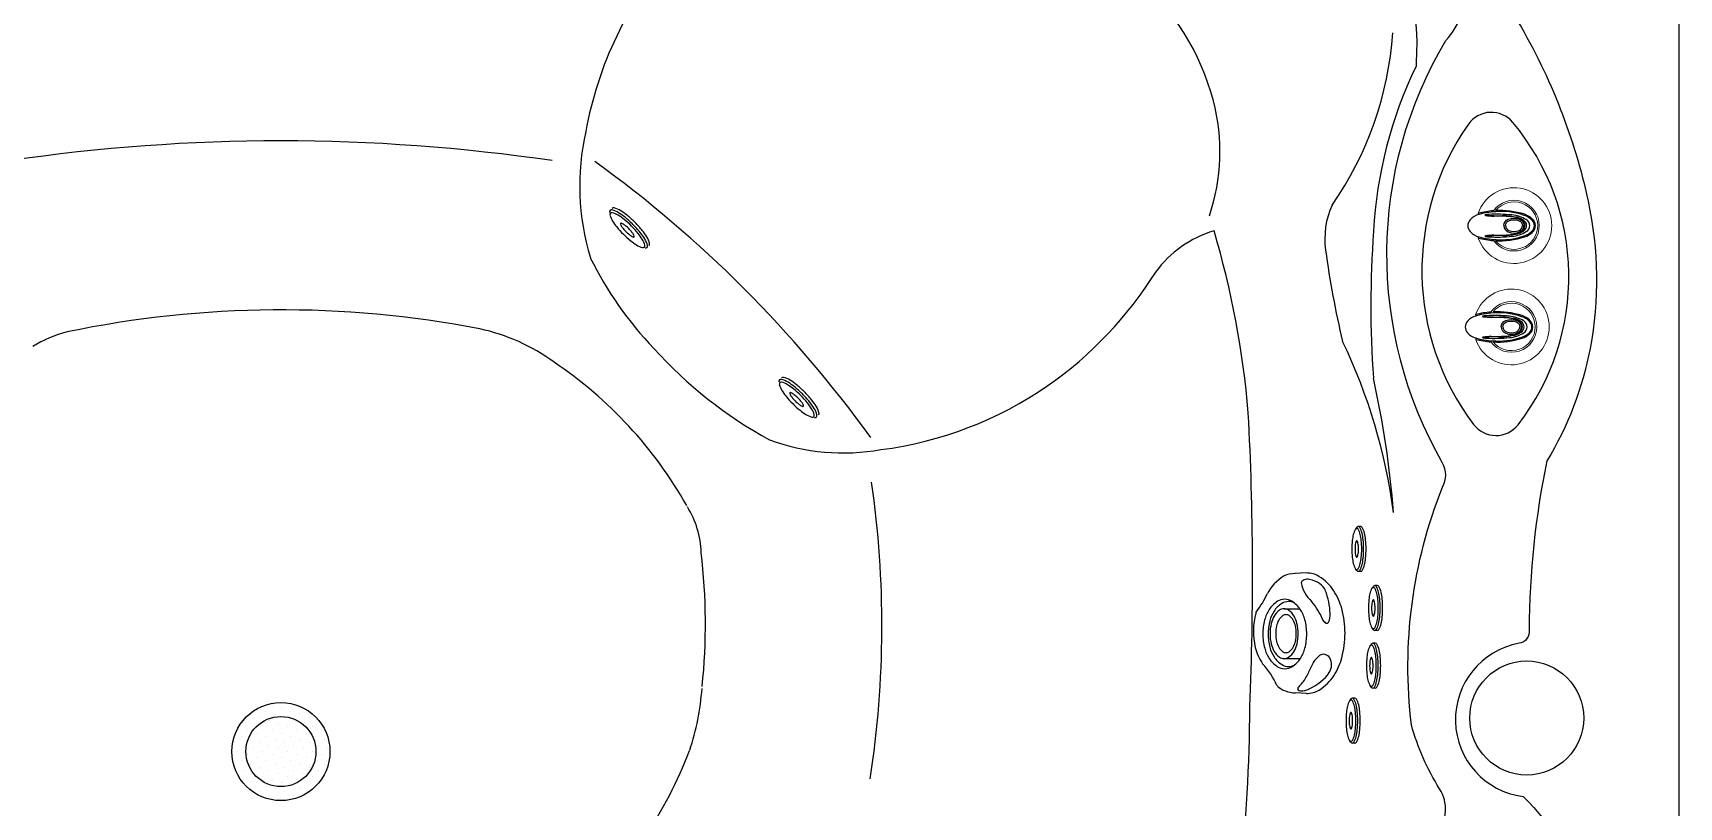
# Model space of a CAD drawing. Extents: x 403 to 503, y 484 to 635.
# Drawn here: x 444.2 to 503, y 538.9 to 566.5 of the extents above; entities that cross this region are included whole.
import ezdxf

# ---------------------------------------------------------------- set-up
doc = ezdxf.new("R2010")
doc.units = 0
doc.header["$MEASUREMENT"] = 0
for name, color, linetype in [('1', 4, 'Continuous'), ('DIM', 3, 'Continuous'), ('SPA', 2, 'Continuous')]:
    doc.layers.add(name, color=color, linetype=linetype)

# ---------------------------------------------------------------- blocks, each defined once
blk = doc.blocks.new('*X3')
at = {"color": 0}
for p, q in [((200.597, 336.892), (200.597, 336.892)), ((199.404, 336.229), (199.404, 336.229)), ((199.669, 336.494), (199.669, 336.494)), ((199.802, 336.097), (199.802, 336.097)), ((200.067, 336.362), (200.067, 336.362)), ((200.332, 336.627), (200.332, 336.627)), ((200.465, 336.229), (200.465, 336.229)), ((200.73, 336.494), (200.73, 336.494)), ((200.863, 336.097), (200.863, 336.097)), ((200.995, 336.76), (200.995, 336.76)), ((201.128, 336.362), (201.128, 336.362)), ((201.393, 336.627), (201.393, 336.627)), ((201.525, 336.229), (201.525, 336.229)), ((201.791, 336.494), (201.791, 336.494)), ((201.923, 336.097), (201.923, 336.097)), ((202.188, 336.362), (202.188, 336.362)), ((202.586, 336.229), (202.586, 336.229)), ((199.272, 335.566), (199.272, 335.566)), ((199.537, 335.832), (199.537, 335.832)), ((199.669, 335.434), (199.669, 335.434)), ((199.934, 335.699), (199.934, 335.699)), ((200.2, 335.964), (200.2, 335.964)), ((200.332, 335.566), (200.332, 335.566)), ((200.597, 335.832), (200.597, 335.832)), ((200.73, 335.434), (200.73, 335.434)), ((200.995, 335.699), (200.995, 335.699)), ((201.26, 335.964), (201.26, 335.964)), ((201.393, 335.566), (201.393, 335.566)), ((201.658, 335.832), (201.658, 335.832)), ((201.791, 335.434), (201.791, 335.434)), ((202.056, 335.699), (202.056, 335.699)), ((202.321, 335.964), (202.321, 335.964)), ((202.454, 335.566), (202.454, 335.566)), ((202.719, 335.832), (202.719, 335.832)), ((202.851, 335.434), (202.851, 335.434)), ((199.006, 335.301), (199.006, 335.301)), ((199.139, 334.903), (199.139, 334.903)), ((199.404, 335.169), (199.404, 335.169)), ((199.537, 334.771), (199.537, 334.771)), ((199.802, 335.036), (199.802, 335.036)), ((200.067, 335.301), (200.067, 335.301)), ((200.2, 334.903), (200.2, 334.903)), ((200.465, 335.169), (200.465, 335.169)), ((200.597, 334.771), (200.597, 334.771)), ((200.863, 335.036), (200.863, 335.036)), ((201.128, 335.301), (201.128, 335.301)), ((201.26, 334.903), (201.26, 334.903)), ((201.525, 335.169), (201.525, 335.169)), ((201.658, 334.771), (201.658, 334.771)), ((201.923, 335.036), (201.923, 335.036)), ((202.188, 335.301), (202.188, 335.301)), ((202.321, 334.903), (202.321, 334.903)), ((202.586, 335.169), (202.586, 335.169)), ((202.719, 334.771), (202.719, 334.771)), ((202.984, 335.036), (202.984, 335.036)), ((199.006, 334.241), (199.006, 334.241)), ((199.272, 334.506), (199.272, 334.506)), ((199.404, 334.108), (199.404, 334.108)), ((199.669, 334.373), (199.669, 334.373)), ((199.802, 333.975), (199.802, 333.975)), ((199.934, 334.638), (199.934, 334.638)), ((200.067, 334.241), (200.067, 334.241)), ((200.332, 334.506), (200.332, 334.506)), ((200.465, 334.108), (200.465, 334.108)), ((200.73, 334.373), (200.73, 334.373)), ((200.863, 333.975), (200.863, 333.975)), ((200.995, 334.638), (200.995, 334.638)), ((201.128, 334.241), (201.128, 334.241)), ((201.393, 334.506), (201.393, 334.506)), ((201.525, 334.108), (201.525, 334.108)), ((201.791, 334.373), (201.791, 334.373)), ((201.923, 333.975), (201.923, 333.975)), ((202.056, 334.638), (202.056, 334.638)), ((202.188, 334.241), (202.188, 334.241)), ((202.454, 334.506), (202.454, 334.506)), ((202.586, 334.108), (202.586, 334.108)), ((202.851, 334.373), (202.851, 334.373)), ((199.537, 333.71), (199.537, 333.71)), ((199.669, 333.312), (199.669, 333.312)), ((199.934, 333.578), (199.934, 333.578)), ((200.2, 333.843), (200.2, 333.843)), ((200.332, 333.445), (200.332, 333.445)), ((200.597, 333.71), (200.597, 333.71)), ((200.73, 333.312), (200.73, 333.312)), ((200.995, 333.578), (200.995, 333.578)), ((201.26, 333.843), (201.26, 333.843)), ((201.393, 333.445), (201.393, 333.445)), ((201.658, 333.71), (201.658, 333.71)), ((201.791, 333.312), (201.791, 333.312)), ((202.056, 333.578), (202.056, 333.578)), ((202.321, 333.843), (202.321, 333.843)), ((202.454, 333.445), (202.454, 333.445)), ((200.067, 333.18), (200.067, 333.18)), ((200.465, 333.047), (200.465, 333.047)), ((200.863, 332.915), (200.863, 332.915)), ((201.128, 333.18), (201.128, 333.18)), ((201.525, 333.047), (201.525, 333.047))]:
    blk.add_line(p, q, dxfattribs=at)
blk = doc.blocks.new('DRAIN')
at = {"layer": '1', "color": 2}
for radius in [1.75, 1.25]:
    blk.add_circle((0, 0), radius, dxfattribs=at)
at = {"layer": '1', "color": 3, "xscale": 0.8339416050646733, "yscale": 0.8339416050646733, "zscale": 0.8339416050646733}
blk.add_blockref('*X3', (-167.604, -279.291), dxfattribs=at)
blk = doc.blocks.new('94JET')
at = {"layer": '1', "color": 2}
for p, q in [((0.921, 2.15), (1.187, 2.128)), ((1.45, 0.905), (1.065, 0.905)), ((1.45, -0.876), (1.076, -0.876)), ((0.921, -2.15), (1.195, -2.132))]:
    blk.add_line(p, q, dxfattribs=at)
blk.add_lwpolyline([(0.921, 2.15, 0.194525), (0.62, 2.028, 0.099704), (0.27, 1.52, 0.05735), (0.077, 0.875, 0.043939), (0, 0, 0.043939), (0.077, -0.875, 0.05735), (0.27, -1.52, 0.099704), (0.62, -2.028, 0.194525), (0.921, -2.15, 0.194525)], format="xyb", dxfattribs=at)
for points in [[(1.956, 0.027, 0.043317), (1.912, 0.531, 0.056661), (1.803, 0.902, 0.099192), (1.604, 1.195, 0.196409), (1.433, 1.265, 0.196409), (1.263, 1.195, 0.099192), (1.064, 0.902, 0.056661), (0.954, 0.531, 0.043317), (0.911, 0.027, 0.043317), (0.954, -0.477, 0.056661), (1.064, -0.849, 0.099192), (1.263, -1.142, 0.196409), (1.433, -1.211, 0.196409), (1.604, -1.142, 0.099192), (1.803, -0.849, 0.056661), (1.912, -0.477, 0.043317)], [(1.45, -0.876, 0.211502), (1.556, -0.829, 0.094638), (1.687, -0.615, 0.051331), (1.756, -0.349, 0.038645), (1.785, 0.015, 0.038645), (1.756, 0.378, 0.051331), (1.687, 0.644, 0.094638), (1.556, 0.858, 0.211502), (1.45, 0.905, 0.211502), (1.344, 0.858, 0.094638), (1.213, 0.644, 0.051331), (1.143, 0.378, 0.038645), (1.115, 0.015, 0.038645), (1.143, -0.349, 0.051331), (1.213, -0.615, 0.094638), (1.344, -0.829, 0.211502)]]:
    blk.add_lwpolyline(points, format="xyb", close=True, dxfattribs=at)
at = {"layer": '1', "color": 3}
for points in [[(1.83, 0.027, 0.043317), (1.789, 0.498, 0.056661), (1.686, 0.846, 0.099192), (1.5, 1.12, 0.196409), (1.341, 1.185, 0.139465), (1.221, 1.151, 0.099192)], [(1.221, -1.097, 0.139465), (1.341, -1.131, 0.196409), (1.5, -1.066, 0.099192), (1.686, -0.792, 0.056661), (1.789, -0.445, 0.043317), (1.83, 0.027, 0.043317)]]:
    blk.add_lwpolyline(points, format="xyb", dxfattribs=at)
blk.add_lwpolyline([(1.405, -0.664, 0.216678), (1.482, -0.629, 0.092908), (1.578, -0.465, 0.049579), (1.629, -0.263, 0.037156), (1.65, 0.015, 0.037156), (1.629, 0.292, 0.049579), (1.578, 0.494, 0.092908), (1.482, 0.658, 0.216678), (1.405, 0.693, 0.216678), (1.328, 0.658, 0.092908), (1.232, 0.494, 0.049579), (1.18, 0.292, 0.037156), (1.16, 0.015, 0.037156), (1.18, -0.263, 0.049579), (1.232, -0.465, 0.092908), (1.328, -0.629, 0.216678)], format="xyb", close=True, dxfattribs=at)
for centre, radius, start, end in [((1.783, 0.735), 1.56, 125.9518, 154.4901), ((1.062, 1.678), 0.375, 90.333, 121.4248), ((1.061, 1.984), 0.0685, 330.254, 90.9551), ((2.518, 0.959), 1.705, 150.2332, 163.6622), ((0.571, 2.169), 0.592, 322.0648, 338.2692), ((1.083, 1.125), 0.762, 158.3465, 199.0444), ((-3.065, 2.471), 4.079, 339.6279, 345.3447), ((0.542, 0.942), 0.19, 200.0641, 264.4059), ((0.063, 1.308), 0.743, 313.5517, 339.6906), ((0.53, 0.818), 0.0654, 264.4059, 313.5517), ((0.458, -0.416), 0.0728, 137.8056, 161.5776), ((0.436, -0.396), 0.042, 36.1572, 137.8056), ((0.053, -0.676), 0.517, 19.6286, 36.1572), ((1.29, -0.659), 0.939, 163.5628, 182.5916), ((4.122, -0.595), 3.771, 181.612, 194.2575), ((2.77, 0.041), 2.296, 193.6863, 210.4486), ((-0.393, -1.943), 1.44, 5.8985, 34.7447), ((1.007, -1.384), 0.558, 194.4882, 252.9172), ((0.894, -1.781), 0.146, 249.6717, 354.5827)]:
    blk.add_arc(centre, radius, start, end, dxfattribs=at)
at = {"layer": '1', "color": 2}
for centre, radius, start, end in [((1.139, 1.557), 0.573, 35.9872, 85.3803), ((1.506, 1.824), 0.119, 17.5387, 35.9872), ((5.326, 3.031), 3.886, 197.5387, 210.0725), ((-0.387, 0.06), 2.563, 9.9192, 23.5403), ((-1.707, -0.062), 3.886, 350.2358, 8.3326), ((5.966, -2.677), 4.308, 153.4774, 163.0192), ((2.005, -0.701), 0.119, 333.4774, 350.2358), ((0.343, -0.913), 1.586, 314.1906, 341.365), ((1.155, -1.578), 0.556, 273.3737, 301.881)]:
    blk.add_arc(centre, radius, start, end, dxfattribs=at)
blk = doc.blocks.new('MINI')
at = {"layer": '1', "color": 3}
for p, q in [((0.223, 0.931), (0.327, 0.931)), ((0.391, 0.895), (0.44, 0.828)), ((0.391, 0.895), (0.391, 0.895)), ((0.223, -0.932), (0.327, -0.932)), ((0.327, -0.932), (0.327, -0.932)), ((0.386, -0.902), (0.441, -0.828))]:
    blk.add_line(p, q, dxfattribs=at)
for points in [[(0.223, 0.931, 0.267867), (0.159, 0.895, 0.072378), (0.065, 0.659, 0.034036), (0.019, 0.384, 0.024706), (0, 0, 0.024706), (0.019, -0.384, 0.034036), (0.065, -0.659, 0.072378), (0.159, -0.895, 0.267867), (0.223, -0.932, 0.267867)], [(0.391, 0.895, 0.267867), (0.327, 0.931, 0.267867), (0.264, 0.895, 0.072378), (0.17, 0.659, 0.034036), (0.123, 0.384, 0.024706), (0.104, 0, 0.024706), (0.123, -0.384, 0.034036), (0.17, -0.659, 0.072378), (0.264, -0.895, 0.267867), (0.327, -0.932, 0.267867)], [(0.327, -0.932, 0.238458), (0.386, -0.902, 0.072378)]]:
    blk.add_lwpolyline(points, format="xyb", dxfattribs=at)
for points in [[(0.386, -0.855, 0.267867), (0.445, -0.822, 0.072378), (0.531, -0.605, 0.034036), (0.574, -0.352, 0.024706), (0.591, 0, 0.024706), (0.574, 0.352, 0.034036), (0.531, 0.605, 0.072378), (0.445, 0.822, 0.267867), (0.386, 0.855, 0.267867), (0.328, 0.822, 0.072378), (0.242, 0.605, 0.034036), (0.199, 0.352, 0.024706), (0.182, 0, 0.024706), (0.199, -0.352, 0.034036), (0.242, -0.605, 0.072378), (0.328, -0.822, 0.267867)], [(0.388, 0.343, 0.280852), (0.368, 0.331, 0.066452), (0.337, 0.244, 0.030521), (0.321, 0.143, 0.022038), (0.315, 0.003, 0.022038), (0.321, -0.137, 0.030521), (0.337, -0.238, 0.066452), (0.368, -0.325, 0.280852), (0.388, -0.337, 0.280852), (0.408, -0.325, 0.066452), (0.439, -0.238, 0.030521), (0.454, -0.137, 0.022038), (0.46, 0.003, 0.022038), (0.454, 0.143, 0.030521), (0.439, 0.244, 0.066452), (0.408, 0.331, 0.280852)]]:
    blk.add_lwpolyline(points, format="xyb", close=True, dxfattribs=at)
blk = doc.blocks.new('Mini-')
at = {"layer": '1', "color": 3, "rotation": 320.6356859757699}
blk.add_blockref('MINI', (0.444, 0.942), dxfattribs=at)
blk = doc.blocks.new('AIRVALVE')
at = {"layer": '1', "color": 3}
for points in [[(0, -0.361, -0.315142), (-0.226, -0.203, -0.18995), (-0.227, 0.196, -0.321841), (0, 0.358, -0.321841)], [(0, -0.301, -0.313827), (-0.177, -0.179, -0.191301), (-0.177, 0.18, -0.313824), (0, 0.302, -0.313824)], [(0, -0.361, 0.315142), (0.226, -0.203, 0.18995), (0.226, 0.196, 0.321841), (0, 0.358, 0.321841)], [(0, -0.301, 0.313827), (0.176, -0.179, 0.191301), (0.177, 0.18, 0.313824), (0, 0.302, 0.313824)]]:
    blk.add_lwpolyline(points, format="xyb", dxfattribs=at)
at = {"layer": '1', "color": 2, "linetype": 'Continuous', "lineweight": 0}
for centre, start, end in [((-0.001, 0), 89.9806, 250.90392), ((0, 0), 289.09608, 90.0194)]:
    blk.add_arc(centre, 1.35, start, end, dxfattribs=at)
at = {"layer": '1', "color": 3, "lineweight": 0}
for centre, radius, start, end in [((-0.001, 0), 0.904, 89.97102, 234.01576), ((-0.001, 0), 0.846, 89.96905, 230.78501), ((0, 0), 0.904, 305.98424, 90.02898), ((0, 0), 0.846, 309.21499, 90.03095)]:
    blk.add_arc(centre, radius, start, end, dxfattribs=at)
at = {"layer": '1', "color": 3}
for centre, radius, start, end in [((0.288, 0.156), 0.727, 137.31549, 162.11396), ((0.285, 0.168), 0.679, 134.65354, 155.22065), ((-0.001, 0.449), 0.316, 89.94361, 140.76635), ((-0.001, 0.458), 0.271, 89.8214, 134.65354), ((0, 0.449), 0.316, 39.23365, 90.05639), ((0, 0.458), 0.271, 45.34646, 90.1786), ((-0.286, 0.168), 0.679, 24.77935, 45.34646), ((-0.289, 0.156), 0.727, 17.88604, 42.68451), ((2.301, -0.493), 2.841, 162.11396, 183.2782), ((1.83, -0.428), 2.334, 157.81693, 183.07476), ((0.861, -0.196), 1.249, 149.36098, 174.27523), ((-4.441, 0.724), 4.188, 348.96815, 350.97569), ((0.802, -0.203), 1.125, 159.56857, 175.73155), ((0.319, -0.032), 0.632, 154.59839, 170.97569), ((0.075, 0.068), 0.349, 134.63006, 159.56857), ((0.537, -0.136), 0.873, 146.16875, 154.59839), ((-0.001, 0.314), 0.247, 89.91472, 149.36098), ((0, 0.224), 0.227, 90.0848, 146.16875), ((0.016, 0.128), 0.266, 93.75228, 134.63006), ((0, 0.314), 0.247, 30.63902, 90.08528), ((-0.001, 0.224), 0.227, 33.83125, 89.9152), ((-0.017, 0.128), 0.266, 45.36994, 86.24772), ((-0.076, 0.068), 0.349, 20.43143, 45.36994), ((-0.538, -0.136), 0.873, 25.40161, 33.83125), ((-0.862, -0.196), 1.249, 5.72477, 30.63902), ((-0.319, -0.032), 0.632, 9.02431, 25.40161), ((-0.803, -0.203), 1.125, 4.26845, 20.43143), ((4.441, 0.724), 4.188, 189.02431, 191.03185), ((-1.831, -0.428), 2.334, 356.92524, 22.18307), ((-2.301, -0.493), 2.841, 356.7218, 17.88604), ((2.224, -0.515), 2.725, 180.81595, 195.49048), ((4.917, -0.603), 5.325, 174.27523, 183.12651), ((-6.839, -0.536), 6.484, 355.74511, 1.00015), ((2.459, -0.449), 2.815, 172.41759, 179.46911), ((10.219, -0.764), 10.561, 178.1966, 179.77232), ((6.947, -0.661), 7.288, 175.73155, 178.1966), ((-6.948, -0.661), 7.288, 1.8034, 4.26845), ((-2.46, -0.449), 2.815, 0.53089, 7.58241), ((-10.22, -0.764), 10.561, 0.22768, 1.8034), ((6.838, -0.536), 6.484, 178.99985, 184.25489), ((-4.918, -0.603), 5.325, 356.87349, 5.72477), ((-2.225, -0.515), 2.725, 344.50952, 359.18405), ((2.713, -0.478), 3.255, 184.45422, 194.17781), ((0.602, -0.839), 1.003, 183.12651, 190.4498), ((-0.355, -1.015), 0.0297, 190.4498, 209.09317), ((-0.338, -1.006), 0.0492, 209.09317, 215.39782), ((-0.376, -1.032), 0.00301, 215.39782, 350.87789), ((-0.409, -1.014), 0.0406, 333.00102, 349.59221), ((-2.094, -0.715), 1.752, 350.21737, 359.77232), ((2.093, -0.715), 1.752, 180.22768, 189.78263), ((0.408, -1.014), 0.0406, 190.40779, 206.99898), ((0.375, -1.032), 0.00301, 189.12211, 324.60218), ((0.337, -1.006), 0.0492, 324.60218, 330.90683), ((0.354, -1.015), 0.0297, 330.90683, 349.5502), ((-0.603, -0.839), 1.003, 349.5502, 356.87349), ((-2.714, -0.478), 3.255, 345.82219, 355.54578), ((-0.438, -1.262), 0.0149, 250.80834, 302.59821), ((-0.438, -1.261), 0.0152, 302.50143, 335.00195), ((-0.414, -1.27), 0.0106, 81.60454, 167.3023), ((-0.445, -1.375), 0.119, 70.118, 74.27861), ((-0.41, -1.276), 0.0151, 21.31497, 66.32225), ((0.207, -1.099), 0.626, 193.27132, 228.31787), ((-0.001, -1.348), 0.301, 226.35926, 270.08697), ((0, -1.348), 0.301, 269.91303, 313.64074), ((-0.208, -1.099), 0.626, 311.68213, 346.72868), ((0.409, -1.276), 0.0151, 113.67775, 158.68503), ((0.444, -1.375), 0.119, 105.72139, 109.882), ((0.413, -1.27), 0.0106, 12.6977, 98.39546), ((0.437, -1.261), 0.0152, 204.99805, 237.49857), ((0.437, -1.262), 0.0149, 237.40179, 289.19166)]:
    blk.add_arc(centre, radius, start, end, dxfattribs=at)
blk = doc.blocks.new('2004GRANDEE')
at = {"layer": '1', "color": 3}
for centre, radius, start, end in [((61.702, 60.149), 0.0733, 135, 194.98253), ((61.702, 60.149), 0.0733, 135, 194.98253), ((61.71, 60.058), 0.0673, 135, 194.98253), ((61.71, 60.058), 0.0673, 135, 194.98253), ((62.428, 60.25), 0.811, 194.98253, 211.5414), ((62.428, 60.25), 0.811, 194.98253, 211.5414), ((61.702, 60.149), 0.0733, 75.01747, 135), ((61.702, 60.149), 0.0733, 75.01747, 135), ((61.71, 60.058), 0.0673, 75.01747, 135), ((61.71, 60.058), 0.0673, 75.01747, 135), ((61.492, 59.367), 0.883, 58.4586, 75.01747), ((61.492, 59.367), 0.883, 58.4586, 75.01747), ((61.776, 60.223), 0.0733, 75.01747, 135), ((61.776, 60.223), 0.0733, 75.01747, 135), ((61.517, 59.34), 0.811, 58.4586, 75.01747), ((61.517, 59.34), 0.811, 58.4586, 75.01747), ((61.566, 59.441), 0.883, 58.4586, 75.01747), ((61.566, 59.441), 0.883, 58.4586, 75.01747), ((60.956, 58.425), 1.883, 50.66109, 58.4586), ((60.956, 58.425), 1.883, 50.66109, 58.4586), ((60.881, 58.372), 2.051, 50.66109, 58.4586), ((60.881, 58.372), 2.051, 50.66109, 58.4586), ((60.955, 58.445), 2.051, 50.66109, 58.4586), ((60.955, 58.445), 2.051, 50.66109, 58.4586), ((59.716, 56.95), 3.889, 45, 50.66109), ((59.716, 56.95), 3.889, 45, 50.66109), ((59.79, 57.024), 3.889, 45, 50.66109), ((59.79, 57.024), 3.889, 45, 50.66109), ((63.342, 60.811), 1.883, 211.5414, 219.33891), ((63.342, 60.811), 1.883, 211.5414, 219.33891), ((64.647, 61.881), 3.571, 219.33891, 225), ((64.647, 61.881), 3.571, 219.33891, 225), ((62.039, 59.727), 0.0227, 135, 197.75008), ((62.039, 59.727), 0.0227, 135, 197.75008), ((62.351, 59.827), 0.351, 197.75008, 212.95743), ((62.351, 59.827), 0.351, 197.75008, 212.95743), ((62.039, 59.727), 0.0227, 72.24992, 135), ((62.039, 59.727), 0.0227, 72.24992, 135), ((61.939, 59.414), 0.351, 57.04257, 72.24992), ((61.939, 59.414), 0.351, 57.04257, 72.24992), ((62.755, 60.088), 0.832, 212.95743, 219.95014), ((62.755, 60.088), 0.832, 212.95743, 219.95014), ((63.34, 60.578), 1.594, 219.95014, 225), ((63.34, 60.578), 1.594, 219.95014, 225), ((64.647, 61.881), 3.571, 225, 230.66109), ((64.647, 61.881), 3.571, 225, 230.66109), ((61.677, 59.01), 0.832, 50.04986, 57.04257), ((61.677, 59.01), 0.832, 50.04986, 57.04257), ((59.887, 57.121), 3.571, 45, 50.66109), ((59.887, 57.121), 3.571, 45, 50.66109), ((61.188, 58.426), 1.594, 45, 50.04986), ((61.188, 58.426), 1.594, 45, 50.04986), ((63.34, 60.578), 1.594, 225, 230.04986), ((63.34, 60.578), 1.594, 225, 230.04986), ((61.188, 58.426), 1.594, 39.95014, 45), ((61.188, 58.426), 1.594, 39.95014, 45), ((62.85, 59.993), 0.832, 230.04986, 237.04257), ((62.85, 59.993), 0.832, 230.04986, 237.04257), ((61.772, 58.915), 0.832, 32.95743, 39.95014), ((61.772, 58.915), 0.832, 32.95743, 39.95014), ((59.887, 57.121), 3.571, 39.33891, 45), ((59.887, 57.121), 3.571, 39.33891, 45), ((59.716, 56.95), 3.889, 39.33891, 45), ((59.716, 56.95), 3.889, 39.33891, 45), ((62.176, 59.177), 0.351, 17.75008, 32.95743), ((62.176, 59.177), 0.351, 17.75008, 32.95743), ((59.79, 57.024), 3.889, 39.33891, 45), ((59.79, 57.024), 3.889, 39.33891, 45), ((61.192, 58.19), 1.883, 31.5414, 39.33891), ((61.192, 58.19), 1.883, 31.5414, 39.33891), ((61.138, 58.115), 2.051, 31.5414, 39.33891), ((61.138, 58.115), 2.051, 31.5414, 39.33891), ((61.211, 58.189), 2.051, 31.5414, 39.33891), ((61.211, 58.189), 2.051, 31.5414, 39.33891), ((63.577, 60.576), 1.883, 230.66109, 238.4586), ((63.577, 60.576), 1.883, 230.66109, 238.4586), ((62.588, 59.59), 0.351, 237.04257, 252.24992), ((62.588, 59.59), 0.351, 237.04257, 252.24992), ((62.488, 59.277), 0.0227, 252.24992, 315), ((62.488, 59.277), 0.0227, 252.24992, 315), ((62.488, 59.277), 0.0227, 315, 17.75008), ((62.488, 59.277), 0.0227, 315, 17.75008), ((63.016, 59.662), 0.811, 238.4586, 255.01747), ((63.016, 59.662), 0.811, 238.4586, 255.01747), ((62.106, 58.751), 0.811, 14.98253, 31.5414), ((62.106, 58.751), 0.811, 14.98253, 31.5414), ((62.824, 58.943), 0.0673, 255.01747, 315), ((62.824, 58.943), 0.0673, 255.01747, 315), ((62.824, 58.943), 0.0673, 315, 14.98253), ((62.824, 58.943), 0.0673, 315, 14.98253), ((62.133, 58.726), 0.883, 14.98253, 31.5414), ((62.133, 58.726), 0.883, 14.98253, 31.5414), ((62.915, 58.936), 0.0733, 261.35124, 315), ((62.915, 58.936), 0.0733, 261.35124, 315), ((62.207, 58.8), 0.883, 14.98253, 31.5414), ((62.207, 58.8), 0.883, 14.98253, 31.5414), ((62.915, 58.936), 0.0733, 315, 14.98253), ((62.915, 58.936), 0.0733, 315, 14.98253), ((62.989, 59.009), 0.0733, 315, 14.98253), ((62.989, 59.009), 0.0733, 315, 14.98253), ((67.746, 54.105), 0.0733, 135, 194.98253), ((67.746, 54.105), 0.0733, 135, 194.98253), ((67.754, 54.014), 0.0673, 135, 194.98253), ((67.754, 54.014), 0.0673, 135, 194.98253), ((67.746, 54.105), 0.0733, 75.01747, 135), ((67.746, 54.105), 0.0733, 75.01747, 135), ((67.754, 54.014), 0.0673, 75.01747, 135), ((67.754, 54.014), 0.0673, 75.01747, 135), ((67.537, 53.323), 0.883, 58.4586, 75.01747), ((67.537, 53.323), 0.883, 58.4586, 75.01747), ((67.82, 54.179), 0.0733, 75.01747, 135), ((67.82, 54.179), 0.0733, 75.01747, 135), ((67.562, 53.295), 0.811, 58.4586, 75.01747), ((67.562, 53.295), 0.811, 58.4586, 75.01747), ((67.611, 53.397), 0.883, 58.4586, 75.01747), ((67.611, 53.397), 0.883, 58.4586, 75.01747), ((66.926, 52.327), 2.051, 50.66109, 58.4586), ((66.926, 52.327), 2.051, 50.66109, 58.4586), ((66.999, 52.401), 2.051, 50.66109, 58.4586), ((66.999, 52.401), 2.051, 50.66109, 58.4586), ((68.472, 54.206), 0.811, 194.98253, 211.5414), ((68.472, 54.206), 0.811, 194.98253, 211.5414), ((69.386, 54.767), 1.883, 211.5414, 219.33891), ((69.386, 54.767), 1.883, 211.5414, 219.33891), ((70.691, 55.837), 3.571, 219.33891, 225), ((70.691, 55.837), 3.571, 219.33891, 225), ((67, 52.381), 1.883, 50.66109, 58.4586), ((67, 52.381), 1.883, 50.66109, 58.4586), ((68.083, 53.682), 0.0227, 135, 197.75008), ((68.083, 53.682), 0.0227, 135, 197.75008), ((68.396, 53.782), 0.351, 197.75008, 212.95743), ((68.396, 53.782), 0.351, 197.75008, 212.95743), ((68.083, 53.682), 0.0227, 72.24992, 135), ((68.083, 53.682), 0.0227, 72.24992, 135), ((67.983, 53.37), 0.351, 57.04257, 72.24992), ((67.983, 53.37), 0.351, 57.04257, 72.24992), ((68.799, 54.044), 0.832, 212.95743, 219.95014), ((68.799, 54.044), 0.832, 212.95743, 219.95014), ((69.384, 54.534), 1.594, 219.95014, 225), ((69.384, 54.534), 1.594, 219.95014, 225), ((67.721, 52.966), 0.832, 50.04986, 57.04257), ((67.721, 52.966), 0.832, 50.04986, 57.04257), ((65.931, 51.076), 3.571, 45, 50.66109), ((65.931, 51.076), 3.571, 45, 50.66109), ((65.761, 50.906), 3.889, 45, 50.66109), ((65.761, 50.906), 3.889, 45, 50.66109), ((67.232, 52.381), 1.594, 45, 50.04986), ((67.232, 52.381), 1.594, 45, 50.04986), ((65.835, 50.98), 3.889, 45, 50.66109), ((65.835, 50.98), 3.889, 45, 50.66109), ((67.232, 52.381), 1.594, 39.95014, 45), ((67.232, 52.381), 1.594, 39.95014, 45), ((65.931, 51.076), 3.571, 39.33891, 45), ((65.931, 51.076), 3.571, 39.33891, 45), ((65.761, 50.906), 3.889, 39.33891, 45), ((65.761, 50.906), 3.889, 39.33891, 45), ((65.835, 50.98), 3.889, 39.33891, 45), ((65.835, 50.98), 3.889, 39.33891, 45), ((70.691, 55.837), 3.571, 225, 230.66109), ((70.691, 55.837), 3.571, 225, 230.66109), ((69.384, 54.534), 1.594, 225, 230.04986), ((69.384, 54.534), 1.594, 225, 230.04986), ((68.894, 53.949), 0.832, 230.04986, 237.04257), ((68.894, 53.949), 0.832, 230.04986, 237.04257), ((69.622, 54.532), 1.883, 230.66109, 238.4586), ((69.622, 54.532), 1.883, 230.66109, 238.4586), ((68.633, 53.545), 0.351, 237.04257, 252.24992), ((68.633, 53.545), 0.351, 237.04257, 252.24992), ((67.816, 52.871), 0.832, 32.95743, 39.95014), ((67.816, 52.871), 0.832, 32.95743, 39.95014), ((68.22, 53.133), 0.351, 17.75008, 32.95743), ((68.22, 53.133), 0.351, 17.75008, 32.95743), ((68.533, 53.233), 0.0227, 252.24992, 315), ((68.533, 53.233), 0.0227, 252.24992, 315), ((68.533, 53.233), 0.0227, 315, 17.75008), ((68.533, 53.233), 0.0227, 315, 17.75008), ((69.06, 53.617), 0.811, 238.4586, 255.01747), ((69.06, 53.617), 0.811, 238.4586, 255.01747), ((67.236, 52.146), 1.883, 31.5414, 39.33891), ((67.236, 52.146), 1.883, 31.5414, 39.33891), ((67.182, 52.071), 2.051, 31.5414, 39.33891), ((67.182, 52.071), 2.051, 31.5414, 39.33891), ((68.15, 52.707), 0.811, 14.98253, 31.5414), ((68.15, 52.707), 0.811, 14.98253, 31.5414), ((67.256, 52.145), 2.051, 31.5414, 39.33891), ((67.256, 52.145), 2.051, 31.5414, 39.33891), ((68.868, 52.899), 0.0673, 315, 14.98253), ((68.868, 52.899), 0.0673, 315, 14.98253), ((68.178, 52.682), 0.883, 14.98253, 31.5414), ((68.178, 52.682), 0.883, 14.98253, 31.5414), ((68.251, 52.756), 0.883, 14.98253, 31.5414), ((68.251, 52.756), 0.883, 14.98253, 31.5414), ((68.96, 52.891), 0.0733, 315, 14.98253), ((68.96, 52.891), 0.0733, 315, 14.98253), ((69.034, 52.965), 0.0733, 315, 14.98253), ((69.034, 52.965), 0.0733, 315, 14.98253), ((68.868, 52.899), 0.0673, 255.01747, 315), ((68.868, 52.899), 0.0673, 255.01747, 315), ((68.96, 52.891), 0.0733, 261.35124, 315), ((68.96, 52.891), 0.0733, 261.35124, 315)]:
    blk.add_arc(centre, radius, start, end, dxfattribs=at)
at = {"layer": 'DIM', "color": 2}
for points in [[(92.218, 73.632, 0.114363), (92.886, 72.489, 0.695395), (93.859, 72.308), (94.314, 73.068, -0.506432), (95.774, 72.524), (95.928, 71.582, -0.041569), (94.11, 68.455, 0.293743), (94.052, 66.935, -0.080416), (96.557, 60.528, -0.099862), (96.625, 55.282, -0.090873), (95.081, 51.268, 0.049832), (94.453, 45.25, -0.414258), (94.089, 44.763, 0.856846), (94.233, 39.3, -0.144452), (96.396, 35.533, -0.108885), (96.496, 29.786, -0.099959), (93.992, 23.843, 0.318163), (94.016, 22.475, -0.14826), (95.873, 18.921, -0.354752), (95.236, 17.189, -0.346408), (94.524, 17.283, -0.09813), (93.953, 18.159, 0.622741), (93.336, 18.205, -0.013007), (92.545, 16.939)], [(91.684, 17.508, 0.096015), (91.59, 18.336, 0.030352), (90.788, 20.434, -0.267978), (90.758, 21.381, 0.160396), (91.453, 22.022, 0.253566), (91.502, 26.421, -0.290977), (91.175, 37.996, 0.3173), (91.256, 39.573, -0.073822), (90.249, 41.854, -0.125298), (91.356, 50.334, 0.270246), (91.361, 51.194, -0.27105), (91.476, 66.267, 0.44074), (91.144, 70.209, -0.269454), (90.818, 71.044, -0.129674), (91.256, 72.575, 0.187324), (91.345, 73.103, 0.187324)]]:
    blk.add_lwpolyline(points, format="xyb", dxfattribs=at)
blk.add_circle((94.364, 42.099), 2.034, dxfattribs=at)
for centre, radius, start, end in [((104.299, 58.632), 15.424, 154.18021, 176.9201), ((93.098, 62.703), 1, 39.94516, 144.82432), ((99.696, 58.053), 9.072, 144.82432, 217.18058), ((87.286, 57.836), 8.581, 322.05974, 39.94516), ((124.957, 56.802), 36.157, 175.78367, 184.08933), ((69.456, 46.749), 20.332, 7.58177, 25.58392), ((54.837, 46.669), 34.883, 4.54295, 12.50827), ((93.265, 53.175), 1, 217.18058, 322.05974)]:
    blk.add_arc(centre, radius, start, end, dxfattribs=at)
at = {"layer": 'SPA', "color": 4}
blk.add_lwpolyline([(99.802, 78.901, 0.414212), (87.901, 90.802), (11.901, 90.802, 0.414212), (0, 78.901), (0, 11.901, 0.414212), (11.901, 0), (87.901, 0, 0.414212), (99.802, 11.901)], format="xyb", close=True, dxfattribs=at)
at = {"layer": 'SPA', "color": 2}
for centre, radius, start, end in [((79.842, 65.966), 10.609, 1.2255, 29.11068), ((74.007, 60.612), 13.443, 139.10835, 169.69283), ((74.676, 61.868), 8.796, 14.81327, 49.05962), ((77.484, 67.341), 12.123, 325.03836, 356.18592), ((905.337, 41.36), 815.275, 178.244572, 178.313865), ((76.265, 62.298), 7.15, 341.32394, 14.73978), ((69.351, 61.075), 8.788, 167.22827, 196.9251), ((49.901, -4.114), 66.798, 81.67028, 98.32927), ((35.512, 26.512), 43.713, 35.83723, 54.15991), ((90.02, 59.197), 2.863, 155.28017, 188.15022), ((84.322, 55.682), 3.954, 106.42919, 144.06231), ((52.129, 50.258), 32.413, 4.82573, 16.52095), ((118.274, 62.9), 31.358, 187.52987, 193.59527), ((72.504, 64.207), 12.886, 206.20897, 223.85598), ((69.24, 65.448), 14.021, 304.96117, 327.92647), ((49.901, 19.311), 37.346, 79.05074, 101.79206), ((43.13, 52.184), 3.784, 103.15046, 123.37103), ((55.557, 49.203), 6.925, 53.75666, 78.0219), ((74.961, 65.894), 15.833, 222.09789, 241.19993), ((51.242, 42.256), 15.092, 29.45399, 56.13566), ((69.597, 65.059), 13.498, 277.31036, 304.66541), ((-27.642, 47.158), 112.221, 357.62178, 2.97603), ((69.975, 59.286), 7.732, 250.02429, 279.98035), ((35.369, 45.397), 35.981, 351.26338, 8.17911), ((61.56, 47.88), 3.344, 2.04014, 31.65063), ((43.149, 45.452), 21.901, 354.14845, 6.67951), ((56.042, 43.777), 8.909, 341.50017, 355.96382), ((20.16, 42.898), 64.323, 354.13959, 359.64654), ((50.254, 46.396), 15.243, 312.72601, 339.00385)]:
    blk.add_arc(centre, radius, start, end, dxfattribs=at)
at = {"layer": '1', "color": 3, "rotation": 270.1000000000017}
for p in [(93.909, 59.661), (93.818, 56.048)]:
    blk.add_blockref('AIRVALVE', p, dxfattribs=at)
at = {"layer": '1', "xscale": 0.8577216299984456, "yscale": 0.8577216299984229, "zscale": 0.8577216299984288, "rotation": 219.3643140242284}
for p in [(88.413, 48.995), (88.413, 48.995), (89.004, 46.888), (89.004, 46.888), (88.934, 44.832), (88.934, 44.832), (88.204, 42.871), (88.204, 42.871)]:
    blk.add_blockref('Mini-', p, dxfattribs=at)
at = {"layer": '1', "color": 3, "xscale": 1.499999999999996, "zscale": 1.5, "rotation": 180.0905604233346}
blk.add_blockref('94JET', (87.879, 45.125), dxfattribs=at)
blk.add_blockref('94JET', (87.879, 45.125), dxfattribs=at)
at = {"layer": '1'}
blk.add_blockref('DRAIN', (49.901, 40.901), dxfattribs=at)
blk.add_blockref('DRAIN', (49.901, 40.901), dxfattribs=at)

msp = doc.modelspace()

# ---------------------------------------------------------------- block references
at = {"layer": '1'}
msp.add_blockref('2004GRANDEE', (403.176, 499.962), dxfattribs=at)

doc.saveas('drawing.dxf')
